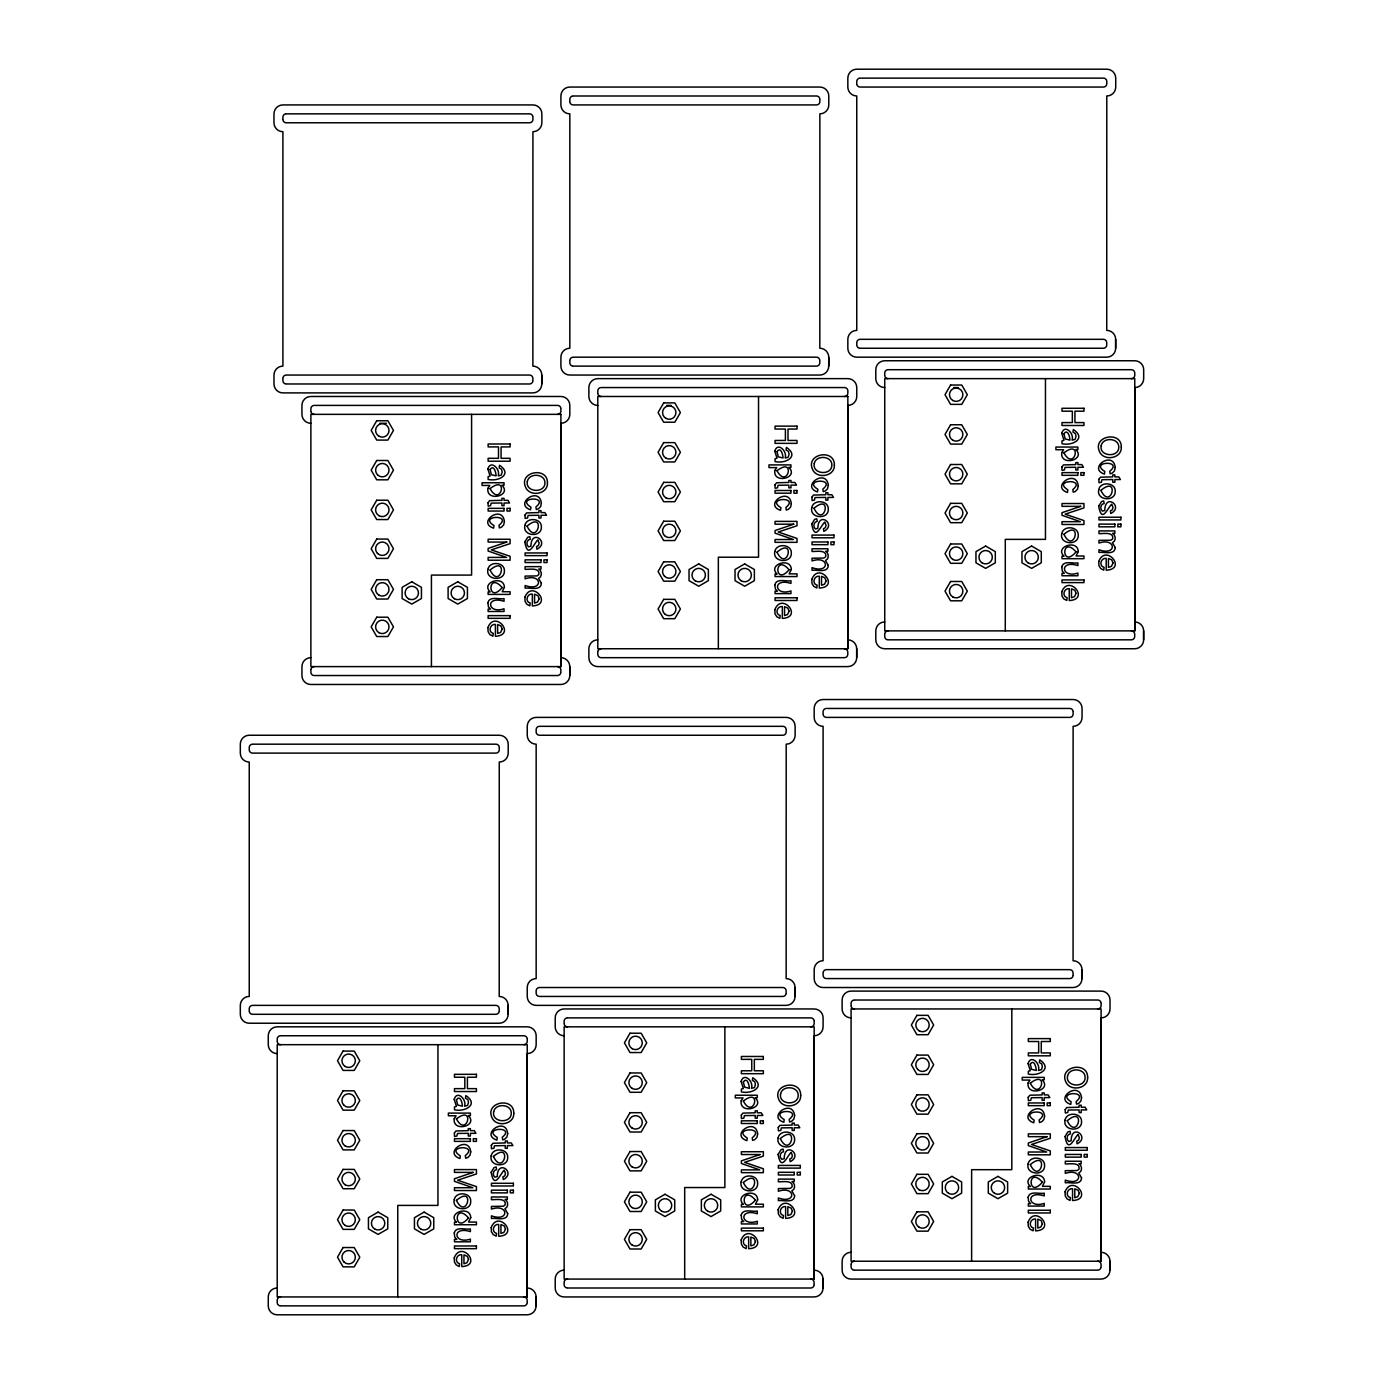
<?xml version="1.0" encoding="UTF-8"?>
<svg xmlns="http://www.w3.org/2000/svg" width="1384" height="1384" viewBox="0 0 1384 1384"><rect width="100%" height="100%" fill="white"/><g stroke="black" fill="none" stroke-linecap="round" stroke-linejoin="round"><path stroke-width="1.5" d="M508.136 1014.299L508.136 1005.372A8.927 8.927 0 0 0 499.209 996.445L499.261 762.048A8.927 8.927 0 0 0 508.205 753.104L508.205 744.177A8.927 8.927 0 0 0 499.261 735.25L249.241 735.25A8.927 8.927 0 0 0 240.314 744.177L240.314 753.104A8.927 8.927 0 0 0 249.241 762.048L249.241 996.445A8.927 8.927 0 0 0 240.314 1005.372L240.314 1014.299A8.927 8.927 0 0 0 249.241 1023.226L499.209 1023.243A8.927 8.927 0 0 0 508.136 1014.299L508.136 1005.372M527.235 1296.946L527.235 1044.678L277.215 1044.678L277.215 1296.946L527.235 1296.946L527.235 1053.605A8.927 8.927 0 0 0 536.162 1044.678L536.162 1035.751A8.927 8.927 0 0 0 527.235 1026.824L277.215 1026.824A8.927 8.927 0 0 0 268.271 1035.751L268.271 1044.678A8.927 8.927 0 0 0 277.215 1053.605M277.215 1288.002A8.927 8.927 0 0 0 268.271 1296.946L268.271 1305.873A8.927 8.927 0 0 0 277.215 1314.8L527.183 1314.8A8.927 8.927 0 0 0 536.11 1305.873L536.11 1296.946A8.927 8.927 0 0 0 527.183 1288.002M541.801 383.974L541.801 375.047A8.927 8.927 0 0 0 532.875 366.12L532.927 131.705A8.927 8.927 0 0 0 541.871 122.778L541.871 113.851A8.927 8.927 0 0 0 532.927 104.924L282.907 104.924A8.927 8.927 0 0 0 273.98 113.851L273.98 122.778A8.927 8.927 0 0 0 282.907 131.705L282.907 366.12A8.927 8.927 0 0 0 273.98 375.047L273.98 383.974A8.927 8.927 0 0 0 282.907 392.9L532.875 392.9A8.927 8.927 0 0 0 541.801 383.974L541.801 375.047M560.849 666.604L560.901 423.279A8.927 8.927 0 0 0 569.827 414.352L569.827 405.408A8.927 8.927 0 0 0 560.901 396.481L310.881 396.481A8.927 8.927 0 0 0 301.937 405.408L301.937 414.352A8.927 8.927 0 0 0 310.881 423.279M310.881 657.677A8.927 8.927 0 0 0 301.937 666.604L301.937 675.53A8.927 8.927 0 0 0 310.881 684.474L560.849 684.474A8.927 8.927 0 0 0 569.776 675.548L569.776 666.604A8.927 8.927 0 0 0 560.849 657.677M795.056 996.445L795.073 987.519A8.927 8.927 0 0 0 786.147 978.592L786.198 744.177A8.927 8.927 0 0 0 795.125 735.25L795.125 726.323A8.927 8.927 0 0 0 786.198 717.396L536.162 717.396A8.927 8.927 0 0 0 527.235 726.323L527.235 735.25A8.927 8.927 0 0 0 536.162 744.177L536.162 978.592A8.927 8.927 0 0 0 527.235 987.519L527.235 996.445A8.927 8.927 0 0 0 536.162 1005.372L786.147 1005.372A8.927 8.927 0 0 0 795.073 996.445L795.073 987.519M814.173 1279.075L814.173 1026.824L564.136 1026.824L564.136 1279.075L814.173 1279.075L814.173 1035.751A8.927 8.927 0 0 0 823.099 1026.824L823.099 1017.88A8.927 8.927 0 0 0 814.173 1008.953L564.136 1008.953A8.927 8.927 0 0 0 555.209 1017.88L555.209 1026.824A8.927 8.927 0 0 0 564.136 1035.751M564.136 1270.149A8.927 8.927 0 0 0 555.209 1279.075L555.209 1288.002A8.927 8.927 0 0 0 564.136 1296.946L814.103 1296.946A8.927 8.927 0 0 0 823.048 1288.002L823.03 1279.075A8.927 8.927 0 0 0 814.103 1270.149M828.722 366.12L828.739 357.176A8.927 8.927 0 0 0 819.812 348.249L819.864 113.851A8.927 8.927 0 0 0 828.791 104.924L828.791 95.998A8.927 8.927 0 0 0 819.864 87.054L569.827 87.054A8.927 8.927 0 0 0 560.901 95.998L560.901 104.924A8.927 8.927 0 0 0 569.827 113.851L569.827 348.249A8.927 8.927 0 0 0 560.901 357.176L560.901 366.12A8.927 8.927 0 0 0 569.827 375.047L819.812 375.047A8.927 8.927 0 0 0 828.739 366.12L828.739 357.176M847.769 648.75L847.838 405.408A8.927 8.927 0 0 0 856.765 396.481L856.765 387.555A8.927 8.927 0 0 0 847.838 378.628L597.802 378.628A8.927 8.927 0 0 0 588.875 387.555L588.875 396.481A8.927 8.927 0 0 0 597.802 405.408M597.802 639.823A8.927 8.927 0 0 0 588.875 648.75L588.875 657.677A8.927 8.927 0 0 0 597.802 666.604L847.769 666.604A8.927 8.927 0 0 0 856.696 657.677L856.696 648.75A8.927 8.927 0 0 0 847.769 639.823M1081.994 978.592L1081.994 969.648A8.927 8.927 0 0 0 1073.067 960.721L1073.119 726.323A8.927 8.927 0 0 0 1082.063 717.396L1082.063 708.452A8.927 8.927 0 0 0 1073.119 699.526L823.099 699.526A8.927 8.927 0 0 0 814.173 708.452L814.173 717.396A8.927 8.927 0 0 0 823.099 726.323L823.099 960.721A8.927 8.927 0 0 0 814.173 969.648L814.173 978.574A8.927 8.927 0 0 0 823.099 987.519L1073.067 987.519A8.927 8.927 0 0 0 1081.994 978.592L1081.994 969.648M1101.093 1261.222L1101.093 1008.953L851.073 1008.953L851.073 1261.222L1101.093 1261.222L1101.093 1017.88A8.927 8.927 0 0 0 1110.02 1008.953L1110.02 1000.026A8.927 8.927 0 0 0 1101.093 991.1L851.073 991.1A8.927 8.927 0 0 0 842.129 1000.026L842.129 1008.953A8.927 8.927 0 0 0 851.073 1017.88M851.073 1252.295A8.927 8.927 0 0 0 842.129 1261.222L842.129 1270.149A8.927 8.927 0 0 0 851.073 1279.075L1101.041 1279.075A8.927 8.927 0 0 0 1109.968 1270.149L1109.968 1261.222A8.927 8.927 0 0 0 1101.041 1252.295M1115.66 348.249L1115.66 339.322A8.927 8.927 0 0 0 1106.733 330.395L1106.785 95.98A8.927 8.927 0 0 0 1115.729 87.054L1115.729 78.127A8.927 8.927 0 0 0 1106.785 69.2L856.765 69.2A8.927 8.927 0 0 0 847.838 78.127L847.838 87.054A8.927 8.927 0 0 0 856.765 95.98L856.765 330.395A8.927 8.927 0 0 0 847.838 339.322L847.838 348.249A8.927 8.927 0 0 0 856.765 357.176L1106.733 357.176A8.927 8.927 0 0 0 1115.66 348.249L1115.66 339.322M1134.759 630.879L1134.759 378.628L884.739 378.628L884.739 630.879L1134.759 630.879L1134.759 387.555A8.927 8.927 0 0 0 1143.686 378.628L1143.686 369.701A8.927 8.927 0 0 0 1134.759 360.757L884.739 360.757A8.927 8.927 0 0 0 875.795 369.701L875.795 378.628A8.927 8.927 0 0 0 884.739 387.555M884.739 621.952A8.927 8.927 0 0 0 875.795 630.879L875.795 639.823A8.927 8.927 0 0 0 884.739 648.75L1134.707 648.75A8.927 8.927 0 0 0 1143.634 639.823L1143.634 630.896A8.927 8.927 0 0 0 1134.707 621.952M860.104 78.127L1103.446 78.127A3.356 3.356 0 0 1 1106.716 80.739M573.184 95.998L816.508 95.998A3.356 3.356 0 0 1 819.778 98.593M286.246 113.851L529.588 113.851A3.356 3.356 0 0 1 532.857 116.446M860.104 348.249L1103.377 348.249A3.356 3.356 0 0 0 1106.646 345.654M573.184 366.12L816.456 366.12A3.356 3.356 0 0 0 819.726 363.508M888.078 369.701L1131.42 369.701A3.356 3.356 0 0 1 1134.672 372.296M286.246 383.974L529.518 383.974A3.356 3.356 0 0 0 532.788 381.361M601.158 387.555L844.482 387.555A3.356 3.356 0 0 1 847.752 390.167M953.663 387.555L958.161 387.555M314.22 405.408L557.562 405.408A3.356 3.356 0 0 1 560.814 408.02M666.742 405.408L671.223 405.408M379.804 423.279L386.447 423.279M888.078 639.823L1131.351 639.823A3.356 3.356 0 0 0 1134.62 637.211M601.158 657.677L844.43 657.677A3.356 3.356 0 0 0 847.683 655.082M314.22 675.53L557.492 675.53A3.356 3.356 0 0 0 560.762 672.935M826.438 708.452L1069.78 708.452A3.356 3.356 0 0 1 1073.05 711.065M539.518 726.323L782.842 726.323A3.356 3.356 0 0 1 786.112 728.918M252.58 744.177L495.922 744.177A3.356 3.356 0 0 1 499.192 746.789M826.438 978.574L1069.728 978.574A3.356 3.356 0 0 0 1072.981 975.979M539.518 996.445L782.79 996.445A3.356 3.356 0 0 0 786.06 993.833M854.412 1000.026L1097.754 1000.026A3.356 3.356 0 0 1 1101.007 1002.621M252.58 1014.299L495.87 1014.299A3.356 3.356 0 0 0 499.122 1011.704M567.492 1017.88L810.816 1017.88A3.356 3.356 0 0 1 814.086 1020.492M280.554 1035.751L523.896 1035.751A3.356 3.356 0 0 1 527.148 1038.346M854.412 1270.149L1097.685 1270.149A3.356 3.356 0 0 0 1100.955 1267.536M567.492 1288.002L810.764 1288.002A3.356 3.356 0 0 0 814.017 1285.407M280.554 1305.873L523.827 1305.873A3.356 3.356 0 0 0 527.096 1303.261M1143.634 630.896L1143.634 639.823M1134.759 373.04L1134.759 375.272A3.356 3.356 0 0 1 1131.42 378.628M1134.707 636.467L1134.707 634.235A3.356 3.356 0 0 0 1131.351 630.879M1109.968 1261.222L1109.968 1270.149M1106.785 81.483L1106.785 83.715A3.356 3.356 0 0 1 1103.446 87.054L860.104 87.054A3.356 3.356 0 0 1 856.852 84.459M1106.733 344.91L1106.733 342.678A3.356 3.356 0 0 0 1103.377 339.322L860.104 339.322A3.356 3.356 0 0 0 856.852 341.917M1101.093 1003.383L1101.093 1005.614A3.356 3.356 0 0 1 1097.754 1008.953M1101.041 1266.793L1101.041 1264.561A3.356 3.356 0 0 0 1097.685 1261.222M1073.119 711.808L1073.119 714.04A3.356 3.356 0 0 1 1069.78 717.396L826.438 717.396A3.356 3.356 0 0 1 823.186 714.784M1073.067 975.236L1073.067 973.004A3.356 3.356 0 0 0 1069.728 969.648L826.438 969.648A3.356 3.356 0 0 0 823.186 972.26M1045.456 378.628L1045.456 539.362L1005.286 539.362L1005.286 630.879M1011.808 1008.953L1011.808 1169.688L971.62 1169.688L971.62 1261.222M884.739 375.272L884.739 373.04A3.356 3.356 0 0 1 887.334 369.788M884.739 634.235L884.739 636.467A3.356 3.356 0 0 0 887.334 639.737M856.765 83.715L856.765 81.483A3.356 3.356 0 0 1 859.36 78.213M856.765 342.678L856.765 344.91A3.356 3.356 0 0 0 859.36 348.163M856.696 648.75L856.696 657.677M851.073 1005.614L851.073 1003.383A3.356 3.356 0 0 1 853.668 1000.113M851.073 1264.561L851.073 1266.793A3.356 3.356 0 0 0 853.668 1270.062M847.838 390.911L847.838 393.142A3.356 3.356 0 0 1 844.482 396.481M847.769 654.321L847.769 652.089A3.356 3.356 0 0 0 844.43 648.75M823.099 714.04L823.099 711.808A3.356 3.356 0 0 1 825.694 708.539M823.099 973.004L823.099 975.236A3.356 3.356 0 0 0 825.694 978.505M823.03 1279.075L823.048 1288.002M819.864 99.337L819.864 101.568A3.356 3.356 0 0 1 816.508 104.924L573.184 104.924A3.356 3.356 0 0 1 569.914 102.312M819.812 362.764L819.812 360.532A3.356 3.356 0 0 0 816.456 357.176L573.184 357.176A3.356 3.356 0 0 0 569.914 359.788M814.173 1021.236L814.173 1023.468A3.356 3.356 0 0 1 810.816 1026.824M814.103 1284.663L814.103 1282.432A3.356 3.356 0 0 0 810.764 1279.075M786.198 729.662L786.198 731.894A3.356 3.356 0 0 1 782.842 735.25L539.518 735.25A3.356 3.356 0 0 1 536.248 732.655M786.147 993.089L786.147 990.857A3.356 3.356 0 0 0 782.79 987.519L539.518 987.519A3.356 3.356 0 0 0 536.248 990.114M758.536 396.481L758.536 557.216L718.348 557.216L718.348 648.75M724.87 1026.824L724.87 1187.541L684.682 1187.541L684.682 1279.075M597.802 393.142L597.802 390.911A3.356 3.356 0 0 1 600.414 387.641M597.802 652.089L597.802 654.321A3.356 3.356 0 0 0 600.414 657.59M569.827 101.568L569.827 99.337A3.356 3.356 0 0 1 572.44 96.067M569.827 360.532L569.827 362.764A3.356 3.356 0 0 0 572.44 366.033M569.776 666.604L569.776 675.548M564.136 1023.468L564.136 1021.236A3.356 3.356 0 0 1 566.748 1017.967M564.136 1282.432L564.136 1284.663A3.356 3.356 0 0 0 566.748 1287.916M560.901 408.764L560.901 410.996A3.356 3.356 0 0 1 557.562 414.352M560.849 672.192L560.849 669.96A3.356 3.356 0 0 0 557.492 666.604M536.162 731.894L536.162 729.662A3.356 3.356 0 0 1 538.774 726.41M536.162 990.857L536.162 993.089A3.356 3.356 0 0 0 538.774 996.359M536.11 1296.946L536.11 1305.873M532.927 117.207L532.927 119.439A3.356 3.356 0 0 1 529.588 122.778L286.246 122.778A3.356 3.356 0 0 1 282.993 120.183M532.875 380.617L532.875 378.386A3.356 3.356 0 0 0 529.518 375.047L286.246 375.047A3.356 3.356 0 0 0 282.993 377.642M527.235 1039.09L527.235 1041.322A3.356 3.356 0 0 1 523.896 1044.678M527.183 1302.517L527.183 1300.285A3.356 3.356 0 0 0 523.827 1296.946M499.261 747.533L499.261 749.765A3.356 3.356 0 0 1 495.922 753.104L252.58 753.104A3.356 3.356 0 0 1 249.328 750.509M499.209 1010.96L499.209 1008.728A3.356 3.356 0 0 0 495.87 1005.372L252.58 1005.372A3.356 3.356 0 0 0 249.328 1007.984M471.598 414.352L471.598 575.087L431.427 575.087L431.427 666.604M437.95 1044.678L437.95 1205.412L397.762 1205.412L397.762 1296.946M310.881 410.996L310.881 408.764A3.356 3.356 0 0 1 313.476 405.495M310.881 669.96L310.881 672.192A3.356 3.356 0 0 0 313.476 675.461M282.907 119.439L282.907 117.207A3.356 3.356 0 0 1 285.502 113.938M282.907 378.386L282.907 380.617A3.356 3.356 0 0 0 285.502 383.887M277.215 1041.322L277.215 1039.09A3.356 3.356 0 0 1 279.81 1035.838M277.215 1300.285L277.215 1302.517A3.356 3.356 0 0 0 279.81 1305.787M249.241 749.765L249.241 747.533A3.356 3.356 0 0 1 251.836 744.263M249.241 1008.728L249.241 1010.96A3.356 3.356 0 0 0 251.836 1014.212M888.078 378.628A3.356 3.356 0 0 1 884.808 376.015M884.808 633.491A3.356 3.356 0 0 1 888.078 630.879M314.22 414.352A3.356 3.356 0 0 1 310.95 411.74M310.95 669.216A3.356 3.356 0 0 1 314.22 666.604M567.492 1026.824A3.356 3.356 0 0 1 564.222 1024.212M564.222 1281.688A3.356 3.356 0 0 1 567.492 1279.075M854.412 1008.953A3.356 3.356 0 0 1 851.143 1006.358M851.143 1263.817A3.356 3.356 0 0 1 854.412 1261.222M280.554 1044.678A3.356 3.356 0 0 1 277.284 1042.065M277.284 1299.541A3.356 3.356 0 0 1 280.554 1296.946M601.158 396.481A3.356 3.356 0 0 1 597.888 393.886M597.888 651.345A3.356 3.356 0 0 1 601.158 648.75M524.83 541.94C527.944 559.638 533.601 544.033 537.857 539.864L539.137 543.099L538.462 545.538L536.542 546.576L536.906 549.206C550.313 542.649 531.179 527.961 530.92 546.247L528.532 546.818C525.799 544.967 526.681 539.535 530.262 539.276L529.847 536.611L527.633 537.355L524.83 541.94M491.164 1172.283C494.278 1189.963 499.935 1174.359 504.208 1170.189L505.489 1173.442L504.797 1175.864L502.876 1176.902L503.24 1179.549C516.647 1172.992 497.513 1158.287 497.254 1176.573L494.867 1177.144C492.133 1175.293 493.015 1169.861 496.596 1169.601L496.181 1166.937L493.967 1167.681L491.164 1172.283M811.751 524.086C814.882 541.767 820.539 526.162 824.795 521.993L826.075 525.245L825.383 527.667L823.463 528.723L823.826 531.352C837.233 524.796 818.1 510.108 817.857 528.394L815.47 528.947C812.737 527.096 813.619 521.664 817.2 521.405L816.785 518.74L814.553 519.484L811.751 524.086M778.085 1154.412C781.216 1172.11 786.873 1156.505 791.129 1152.336L792.409 1155.571L791.717 1158.01L789.797 1159.048L790.16 1161.678C803.568 1155.121 784.434 1140.433 784.192 1158.719L781.804 1159.29C779.071 1157.439 779.953 1152.007 783.534 1151.747L783.119 1149.066L780.887 1149.81L778.085 1154.412M1098.688 506.215C1101.802 523.913 1107.459 508.309 1111.715 504.139L1112.995 507.374L1112.321 509.814L1110.4 510.852L1110.764 513.499C1124.171 506.942 1105.037 492.237 1104.778 510.523L1102.391 511.094C1099.657 509.243 1100.539 503.811 1104.121 503.551L1103.705 500.887L1101.491 501.631L1098.688 506.215M1065.023 1136.558C1068.154 1154.239 1073.794 1138.634 1078.067 1134.465L1079.347 1137.717L1078.655 1140.139L1076.735 1141.177L1077.098 1143.824C1090.505 1137.267 1071.372 1122.562 1071.112 1140.849L1068.725 1141.419C1065.991 1139.568 1066.874 1134.136 1070.455 1133.877L1070.04 1131.212L1067.825 1131.956L1065.023 1136.558M547.441 482.895C548.064 494.555 529.38 497.306 525.487 486.96C518.792 471.477 547.804 466.322 547.441 482.895M513.775 1113.22C514.398 1124.881 495.714 1127.631 491.822 1117.286C485.127 1101.802 514.139 1096.647 513.775 1113.22M834.362 465.041C835.002 476.702 816.301 479.435 812.425 469.089C805.713 453.623 834.742 448.451 834.362 465.041M800.696 1095.367C801.336 1107.027 782.635 1109.778 778.76 1099.415C772.047 1083.949 801.077 1078.793 800.696 1095.367M1121.299 447.17C1121.922 458.831 1103.238 461.581 1099.346 451.236C1092.651 435.752 1121.663 430.597 1121.299 447.17M1087.634 1077.513C1088.256 1089.156 1069.572 1091.907 1065.68 1081.561C1058.985 1066.095 1087.997 1060.922 1087.634 1077.513M487.86 469.003L490.092 476.079L488.137 476.632L488.137 479.435C498.863 481.892 512.807 474.037 499.503 465.266L499.14 467.896L501.492 469.228L502.167 472.048L501.25 475.11L498.223 475.854C500.576 469.055 490.68 459.401 487.86 469.003M454.194 1099.329L456.426 1106.421L454.471 1106.958L454.471 1109.778C465.214 1112.217 479.141 1104.363 465.837 1095.592L465.474 1098.221L467.827 1099.571L468.501 1102.373L467.584 1105.435L464.557 1106.197C466.91 1099.38 457.014 1089.727 454.194 1099.329M774.781 451.132L777.029 458.225L775.057 458.761L775.057 461.581C785.801 464.021 799.744 456.184 786.423 447.395L786.06 450.042L788.43 451.374L789.088 454.177L788.171 457.256L785.161 458C787.496 451.184 777.6 441.548 774.781 451.132M741.115 1081.475L743.364 1088.551L741.392 1089.087L741.392 1091.907C752.135 1094.346 766.079 1086.509 752.758 1077.738L752.394 1080.368L754.764 1081.7L755.422 1084.52L754.522 1087.582L751.495 1088.326C753.83 1081.509 743.935 1071.873 741.115 1081.475M1061.718 433.278L1063.95 440.372L1061.995 440.908L1061.995 443.71C1072.721 446.167 1086.665 438.313 1073.361 429.542L1072.998 432.171L1075.351 433.521L1076.025 436.323L1075.109 439.385L1072.081 440.147C1074.434 433.33 1064.538 423.677 1061.718 433.278M1028.053 1063.604L1030.284 1070.697L1028.329 1071.233L1028.329 1074.053C1039.073 1076.493 1052.999 1068.656 1039.695 1059.867L1039.332 1062.497L1041.685 1063.846L1042.36 1066.649L1041.443 1069.728L1038.415 1070.472C1040.768 1063.656 1030.872 1054.02 1028.053 1063.604M504.399 521.578L503.655 524.934L501.492 527.166L499.364 527.927L498.967 525.297C512.997 513.966 477.895 515.557 493.95 525.522L493.621 528.169C476.39 522.477 502.375 503.932 504.399 521.578M470.733 1151.903L469.989 1155.259L467.827 1157.491L465.699 1158.252L465.301 1155.623C479.331 1144.291 444.229 1145.9 460.301 1155.848L459.955 1158.512C442.724 1152.803 468.709 1134.257 470.733 1151.903M541.369 503.205L540.625 506.561L538.462 508.793L536.335 509.554L535.919 506.925C549.967 495.593 514.865 497.202 530.92 507.149L530.574 509.796C513.36 504.105 539.345 485.559 541.369 503.205M507.703 1133.531L506.959 1136.887L504.797 1139.119L502.669 1139.88L502.254 1137.267C516.301 1125.919 481.199 1127.527 497.254 1137.492L496.908 1140.139C479.694 1134.43 505.679 1115.885 507.703 1133.531M791.319 503.707L790.593 507.063L788.43 509.295L786.285 510.056L785.887 507.444C799.917 496.095 764.816 497.704 780.887 507.668L780.541 510.315C763.311 504.606 789.312 486.061 791.319 503.707M757.654 1134.05L756.927 1137.389L754.764 1139.638L752.619 1140.399L752.221 1137.769C766.252 1126.438 731.15 1128.029 747.222 1137.994L746.876 1140.641C729.662 1134.932 755.647 1116.404 757.654 1134.05M828.289 485.334L827.546 488.69L825.4 490.922L823.255 491.683L822.857 489.071C836.888 477.739 801.786 479.331 817.857 489.296L817.511 491.943C800.281 486.234 826.283 467.688 828.289 485.334M794.624 1115.677L793.897 1119.033L791.734 1121.265L789.589 1122.026L789.191 1119.396C803.222 1108.065 768.12 1109.657 784.192 1119.621L783.846 1122.268C766.615 1116.577 792.617 1098.031 794.624 1115.677M1078.257 485.853L1077.513 489.209L1075.351 491.441L1073.223 492.202L1072.825 489.573C1086.855 478.241 1051.754 479.85 1067.808 489.798L1067.479 492.462C1050.248 486.753 1076.233 468.207 1078.257 485.853M1044.591 1116.179L1043.847 1119.535L1041.685 1121.767L1039.557 1122.528L1039.159 1119.916C1053.189 1108.567 1018.088 1110.176 1034.159 1120.14L1033.813 1122.787C1016.583 1117.078 1042.567 1098.533 1044.591 1116.179M1115.227 467.481L1114.483 470.837L1112.321 473.068L1110.193 473.83L1109.778 471.2C1123.825 459.869 1088.724 461.478 1104.778 471.425L1104.432 474.089C1087.219 468.38 1113.203 449.835 1115.227 467.481M1081.561 1097.806L1080.817 1101.162L1078.655 1103.394L1076.527 1104.155L1076.112 1101.543C1090.159 1090.194 1055.058 1091.803 1071.112 1101.768L1070.766 1104.415C1053.553 1098.706 1079.537 1080.16 1081.561 1097.806M541.369 583.269C541.127 591.279 529.57 587.335 525.107 588.183L525.107 585.501C543.358 592.127 542.442 572.872 525.107 578.789L525.107 576.09L537.009 575.917L538.808 574.568C540.244 567.111 528.965 569.602 525.107 569.343L525.107 566.644L541.006 566.644L541.006 569.049L538.774 569.049C542.044 570.969 542.424 576.903 538.584 578.356L541.369 583.269M507.703 1213.612C507.461 1221.605 495.904 1217.66 491.441 1218.508L491.441 1215.844C509.693 1222.453 508.776 1203.215 491.441 1209.114L491.441 1206.416L503.343 1206.26L505.143 1204.893C506.579 1197.437 495.299 1199.945 491.441 1199.668L491.441 1196.97L507.34 1196.97L507.34 1199.374L505.108 1199.374C508.378 1201.312 508.758 1207.229 504.918 1208.699L507.703 1213.612M828.289 565.416C828.064 573.409 816.491 569.464 812.027 570.329L812.027 567.648C830.296 574.256 829.379 555.019 812.027 560.918L812.027 558.219L823.93 558.063L825.729 556.697C827.165 549.24 815.885 551.749 812.027 551.472L812.027 548.773L827.926 548.773L827.926 551.195L825.694 551.195C828.981 553.116 829.362 559.032 825.504 560.503L828.289 565.416M794.624 1195.741C794.399 1203.734 782.825 1199.807 778.362 1200.655L778.362 1197.973C796.63 1204.582 795.713 1185.344 778.362 1191.261L778.362 1188.562L790.264 1188.389L792.063 1187.022C793.499 1179.566 782.219 1182.074 778.362 1181.798L778.362 1179.116L794.26 1179.116L794.26 1181.521L792.029 1181.521C795.316 1183.441 795.696 1189.358 791.838 1190.828L794.624 1195.741M1115.227 547.545C1114.985 555.555 1103.429 551.611 1098.965 552.458L1098.965 549.777C1117.217 556.403 1116.3 537.165 1098.965 543.064L1098.965 540.365L1110.868 540.21L1112.667 538.843C1114.103 531.387 1102.823 533.895 1098.965 533.618L1098.965 530.92L1114.864 530.92L1114.864 533.324L1112.632 533.324C1115.902 535.245 1116.283 541.179 1112.442 542.649L1115.227 547.545M1081.561 1177.888C1081.319 1185.88 1069.763 1181.936 1065.299 1182.801L1065.299 1180.12C1083.551 1186.728 1082.634 1167.491 1065.299 1173.39L1065.299 1170.691L1077.202 1170.535L1079.001 1169.169C1080.437 1161.712 1069.157 1164.221 1065.299 1163.944L1065.299 1161.245L1081.198 1161.245L1081.198 1163.667L1078.966 1163.667C1082.236 1165.588 1082.617 1171.504 1078.776 1172.975L1081.561 1177.888M487.912 627.54L488.119 631.709L489.867 634.564L492.912 636.19L493.258 633.405C487.687 631.969 490.092 623.7 495.403 624.409L495.403 636.259C516.595 635.291 494.884 609.479 487.912 627.54M454.246 1257.866L454.454 1262.052L456.201 1264.889L459.246 1266.516L459.592 1263.73C454.021 1262.294 456.426 1254.025 461.737 1254.734L461.737 1266.585C482.947 1265.616 461.218 1239.804 454.246 1257.866M524.882 597.213L525.072 601.383L526.837 604.237L529.882 605.846L530.228 603.061C524.657 601.625 527.062 593.373 532.356 594.065L532.356 605.933C553.565 604.946 531.837 579.135 524.882 597.213M491.216 1227.539L491.406 1231.708L493.171 1234.563L496.216 1236.189L496.562 1233.404C490.991 1231.968 493.396 1223.698 498.69 1224.408L498.69 1236.258C519.9 1235.272 498.171 1209.46 491.216 1227.539M774.832 609.687L775.04 613.856L776.787 616.71L779.832 618.319L780.178 615.534C774.607 614.098 777.029 605.846 782.323 606.538L782.323 618.406C803.533 617.42 781.804 591.608 774.832 609.687M741.167 1240.012L741.374 1244.181L743.121 1247.036L746.166 1248.662L746.512 1245.877C740.942 1244.441 743.364 1236.171 748.658 1236.881L748.658 1248.731C769.867 1247.745 748.139 1221.934 741.167 1240.012M811.803 579.342L812.01 583.529L813.757 586.366L816.802 587.992L817.148 585.207C811.578 583.771 813.982 575.502 819.293 576.211L819.293 588.062C840.503 587.093 818.774 561.281 811.803 579.342M778.137 1209.668L778.344 1213.854L780.092 1216.709L783.136 1218.318L783.482 1215.533C777.912 1214.097 780.317 1205.827 785.628 1206.537L785.628 1218.404C806.837 1217.418 785.109 1191.607 778.137 1209.668M1061.77 591.816L1061.978 596.002L1063.725 598.839L1066.77 600.466L1067.116 597.68C1061.545 596.244 1063.95 587.975 1069.261 588.684L1069.261 600.535C1090.454 599.566 1068.742 573.755 1061.77 591.816M1028.104 1222.159L1028.312 1226.328L1030.059 1229.182L1033.104 1230.791L1033.45 1228.006C1027.88 1226.57 1030.284 1218.318 1035.595 1219.01L1035.595 1230.878C1056.805 1229.892 1035.076 1204.08 1028.104 1222.159M1098.74 561.489L1098.931 565.658L1100.695 568.513L1103.74 570.139L1104.086 567.353C1098.515 565.918 1100.92 557.648 1106.214 558.34L1106.214 570.208C1127.424 569.222 1105.695 543.41 1098.74 561.489M1065.074 1191.814L1065.265 1196.001L1067.029 1198.838L1070.074 1200.464L1070.42 1197.679C1064.85 1196.243 1067.254 1187.974 1072.548 1188.683L1072.548 1200.534C1093.758 1199.565 1072.029 1173.753 1065.074 1191.814M487.912 569.412C485.265 580.294 504.797 581.799 504.399 571.004C504.918 561.904 489.331 560.762 487.912 569.412M454.246 1199.738C451.599 1210.637 471.131 1212.124 470.733 1201.329C471.252 1192.247 455.665 1191.088 454.246 1199.738M524.882 525.487C522.235 536.387 541.767 537.874 541.369 527.079C541.888 517.997 526.301 516.837 524.882 525.487M491.216 1155.83C488.569 1166.712 508.101 1168.2 507.703 1157.405C508.222 1148.322 492.635 1147.163 491.216 1155.83M774.832 551.541C772.186 562.44 791.717 563.928 791.319 553.133C791.856 544.05 776.268 542.891 774.832 551.541M741.167 1181.884C738.52 1192.766 758.051 1194.254 757.654 1183.458C758.19 1174.376 742.602 1173.217 741.167 1181.884M811.803 507.634C809.156 518.533 828.687 520.021 828.289 509.226C828.826 500.143 813.238 498.984 811.803 507.634M778.137 1137.959C775.49 1148.858 795.022 1150.346 794.624 1139.551C795.16 1130.469 779.573 1129.309 778.137 1137.959M1061.77 533.688C1059.123 544.587 1078.655 546.074 1078.257 535.279C1078.776 526.197 1063.189 525.038 1061.77 533.688M1028.104 1164.013C1025.457 1174.912 1044.989 1176.4 1044.591 1165.605C1045.11 1156.522 1029.523 1155.363 1028.104 1164.013M1098.74 489.763C1096.093 500.662 1115.625 502.15 1115.227 491.355C1115.746 482.272 1100.159 481.113 1098.74 489.763M1065.074 1120.106C1062.428 1130.987 1081.959 1132.493 1081.561 1121.697C1082.08 1112.615 1066.493 1111.456 1065.074 1120.106M488.033 502.755L488.171 506.094L490.542 505.696L491.164 503.136L501.942 502.998L501.942 505.696L504.036 505.696L504.036 502.998L509.589 502.998L507.98 500.316L504.036 500.316L504.036 498.327L501.942 498.327L501.942 500.316L489.607 500.645L488.033 502.755M454.367 1133.081L454.506 1136.42L456.876 1136.039L457.498 1133.461L468.276 1133.323L468.276 1136.039L470.37 1136.039L470.37 1133.323L475.923 1133.323L474.314 1130.641L470.37 1130.641L470.37 1128.669L468.276 1128.669L468.276 1130.641L455.942 1130.97L454.367 1133.081M525.003 515.038L525.124 518.377L527.512 517.997L528.117 515.419L538.912 515.281L538.912 517.997L541.006 517.997L541.006 515.281L546.559 515.281L544.933 512.599L541.006 512.599L541.006 510.627L538.912 510.627L538.912 512.599L526.577 512.928L525.003 515.038M491.337 1145.381L491.458 1148.72L493.846 1148.322L494.469 1145.762L505.247 1145.606L505.247 1148.322L507.34 1148.322L507.34 1145.606L512.893 1145.606L511.267 1142.942L507.34 1142.942L507.34 1140.952L505.247 1140.952L505.247 1142.942L492.912 1143.271L491.337 1145.381M774.971 484.884L775.092 488.223L777.479 487.843L778.085 485.265L788.863 485.127L788.863 487.843L790.956 487.843L790.956 485.127L796.527 485.127L794.9 482.445L790.956 482.445L790.956 480.473L788.863 480.473L788.863 482.445L776.545 482.774L774.971 484.884M741.305 1115.227L741.426 1118.566L743.813 1118.168L744.419 1115.608L755.197 1115.469L755.197 1118.168L757.29 1118.168L757.29 1115.469L762.861 1115.469L761.235 1112.788L757.29 1112.788L757.29 1110.798L755.197 1110.798L755.197 1112.788L742.879 1113.117L741.305 1115.227M811.941 497.185L812.062 500.524L814.432 500.126L815.055 497.565L825.833 497.427L825.833 500.126L827.926 500.126L827.926 497.427L833.479 497.427L831.87 494.745L827.926 494.745L827.926 492.773L825.833 492.773L825.833 494.745L813.498 495.074L811.941 497.185M778.275 1127.51L778.396 1130.849L780.784 1130.469L781.389 1127.891L792.167 1127.752L792.167 1130.469L794.26 1130.469L794.26 1127.752L799.814 1127.752L798.205 1125.071L794.26 1125.071L794.26 1123.099L792.167 1123.099L792.167 1125.071L779.832 1125.4L778.275 1127.51M1061.891 467.031L1062.03 470.37L1064.4 469.972L1065.023 467.411L1075.801 467.273L1075.801 469.972L1077.894 469.972L1077.894 467.273L1083.447 467.273L1081.838 464.591L1077.894 464.591L1077.894 462.619L1075.801 462.619L1075.801 464.591L1063.466 464.92L1061.891 467.031M1028.226 1097.356L1028.364 1100.695L1030.734 1100.315L1031.357 1097.737L1042.135 1097.599L1042.135 1100.315L1044.228 1100.315L1044.228 1097.599L1049.781 1097.599L1048.172 1094.917L1044.228 1094.917L1044.228 1092.945L1042.135 1092.945L1042.135 1094.917L1029.8 1095.246L1028.226 1097.356M1098.861 479.331L1098.983 482.67L1101.37 482.272L1101.975 479.712L1112.771 479.556L1112.771 482.272L1114.864 482.272L1114.864 479.556L1120.417 479.556L1118.791 476.874L1114.864 476.874L1114.864 474.902L1112.771 474.902L1112.771 476.874L1100.436 477.203L1098.861 479.331M1065.196 1109.657L1065.317 1112.995L1067.704 1112.598L1068.327 1110.037L1079.105 1109.899L1079.105 1112.598L1081.198 1112.598L1081.198 1109.899L1086.751 1109.899L1085.125 1107.217L1081.198 1107.217L1081.198 1105.228L1079.105 1105.228L1079.105 1107.217L1066.77 1107.546L1065.196 1109.657M527.356 481.321C524.934 492.341 544.967 493.777 544.933 482.912C545.192 473.57 529.138 472.584 527.356 481.321M493.69 1111.663C491.268 1122.666 511.302 1124.102 511.267 1113.238C511.526 1103.896 495.472 1102.927 493.69 1111.663M814.276 463.467C811.872 474.487 831.905 475.923 831.87 465.059C832.113 455.699 816.058 454.731 814.276 463.467M780.611 1093.793C778.206 1104.813 798.239 1106.249 798.205 1095.384C798.447 1086.025 782.393 1085.056 780.611 1093.793M1101.214 445.613C1098.792 456.616 1118.826 458.052 1118.791 447.188C1119.051 437.846 1102.996 436.86 1101.214 445.613M1067.548 1075.939C1065.126 1086.942 1085.16 1088.395 1085.125 1077.531C1085.385 1068.171 1069.33 1067.202 1067.548 1075.939M490.092 570.035C500.264 591.037 509.295 553.842 490.092 570.035M456.426 1200.361C466.598 1221.363 475.629 1184.185 456.426 1200.361M527.044 526.11C537.234 547.13 546.265 509.935 527.044 526.11M493.396 1156.453C503.568 1177.455 512.599 1140.26 493.396 1156.453M777.012 552.164C787.185 573.184 796.232 535.989 777.012 552.164M743.346 1182.507C753.519 1203.509 762.567 1166.314 743.346 1182.507M813.982 508.257C824.155 529.259 833.203 492.064 813.982 508.257M780.317 1138.582C790.489 1159.584 799.537 1122.407 780.317 1138.582M1063.95 534.311C1074.122 555.313 1083.153 518.118 1063.95 534.311M1030.284 1164.636C1040.457 1185.638 1049.487 1148.461 1030.284 1164.636M1100.903 490.386C1111.092 511.405 1120.123 474.21 1100.903 490.386M1067.254 1120.729C1077.427 1141.731 1086.457 1104.536 1067.254 1120.729M487.912 602.663L488.448 606.884L490.472 609.064L488.137 609.064L488.137 611.486L504.036 611.486L504.036 608.787C487.133 614.461 485.161 595.207 504.036 601.279L504.036 598.597C499.313 599.704 489.607 595.656 487.912 602.663M502.184 629.08L500.627 632.419L497.617 633.439L497.617 624.547L500.939 625.949L502.184 629.08M454.246 1232.988L454.782 1237.209L456.807 1239.407L454.471 1239.407L454.471 1241.811L470.37 1241.811L470.37 1239.112C453.468 1244.787 451.495 1225.549 470.37 1231.622L470.37 1228.923C465.647 1230.03 455.959 1225.982 454.246 1232.988M468.519 1259.405L466.962 1262.744L463.951 1263.765L463.951 1254.89L467.273 1256.291L468.519 1259.405M539.137 598.736L537.58 602.075L534.57 603.095L534.57 594.22L537.909 595.622L539.137 598.736M505.489 1229.079L503.932 1232.417L500.922 1233.421L500.922 1224.546L504.243 1225.947L505.489 1229.079M774.832 584.809L775.369 589.013L777.393 591.21L775.057 591.21L775.057 593.615L790.956 593.615L790.956 590.933C774.054 596.608 772.082 577.353 790.956 583.425L790.956 580.726C786.233 581.834 776.545 577.803 774.832 584.809M789.105 611.209L787.548 614.548L784.538 615.569L784.538 606.694L787.859 608.095L789.105 611.209M741.167 1215.135L741.72 1219.356L743.727 1221.536L741.392 1221.536L741.392 1223.958L757.29 1223.958L757.29 1221.259C740.388 1226.933 738.433 1207.678 757.29 1213.751L757.29 1211.069C752.567 1212.176 742.879 1208.128 741.167 1215.135M755.439 1241.552L753.882 1244.891L750.872 1245.894L750.872 1237.019L754.193 1238.42L755.439 1241.552M826.075 580.882L824.518 584.221L821.508 585.242L821.508 576.367L824.829 577.751L826.075 580.882M792.409 1211.208L790.852 1214.546L787.842 1215.567L787.842 1206.692L791.164 1208.094L792.409 1211.208M1061.77 566.938L1062.306 571.159L1064.331 573.357L1061.995 573.357L1061.995 575.761L1077.894 575.761L1077.894 573.062C1060.992 578.737 1059.019 559.499 1077.894 565.572L1077.894 562.873C1073.171 563.98 1063.466 559.932 1061.77 566.938M1076.043 593.355L1074.486 596.694L1071.476 597.715L1071.476 588.84L1074.797 590.224L1076.043 593.355M1028.104 1197.281L1028.641 1201.485L1030.665 1203.682L1028.329 1203.682L1028.329 1206.087L1044.228 1206.087L1044.228 1203.388C1027.326 1209.08 1025.354 1189.825 1044.228 1195.897L1044.228 1193.198C1039.505 1194.305 1029.817 1190.275 1028.104 1197.281M1042.377 1223.681L1040.82 1227.02L1037.81 1228.041L1037.81 1219.166L1041.131 1220.567L1042.377 1223.681M1112.995 563.011L1111.438 566.35L1108.428 567.371L1108.428 558.496L1111.767 559.897L1112.995 563.011M1079.347 1193.354L1077.79 1196.693L1074.78 1197.714L1074.78 1188.821L1078.101 1190.223L1079.347 1193.354M490.074 488.604C500.627 508.118 509.156 473.709 490.074 488.604M502.167 587.594C487.22 605.275 487.168 570.277 502.167 587.594M456.409 1118.929C466.962 1138.444 475.491 1104.051 456.409 1118.929M468.501 1217.937C453.554 1235.601 453.502 1200.603 468.501 1217.937M777.012 470.75C787.548 490.247 796.077 455.855 777.012 470.75M789.088 569.741C774.158 587.422 774.088 552.424 789.088 569.741M743.346 1101.076C753.882 1120.59 762.428 1086.18 743.346 1101.076M755.422 1200.066C740.492 1217.747 740.423 1182.749 755.422 1200.066M1063.933 452.879C1074.486 472.394 1083.015 438.001 1063.933 452.879M1076.025 551.887C1061.078 569.551 1061.026 534.553 1076.025 551.887M1030.267 1083.222C1040.82 1102.719 1049.349 1068.327 1030.267 1083.222M1042.36 1182.213C1027.412 1199.893 1027.361 1164.896 1042.36 1182.213M487.912 488.362C485.922 502.323 512.478 495.801 501.959 485.213L504.036 485.213L504.036 482.757L482.047 482.757L482.047 485.455L489.78 485.455L487.912 488.362M504.399 587.352L502.202 591.729L510.091 591.729L510.091 594.411L488.137 594.411L488.137 591.919L490.144 591.919C480.317 582.404 504.036 574.637 504.399 587.352M454.246 1118.687C452.257 1132.648 478.829 1126.126 468.311 1115.556L470.37 1115.556L470.37 1113.099L448.381 1113.099L448.381 1115.781L456.114 1115.781L454.246 1118.687M470.733 1217.678L468.536 1222.072L476.425 1222.072L476.425 1224.736L454.471 1224.736L454.471 1222.245L456.478 1222.245C446.651 1212.747 470.387 1204.962 470.733 1217.678M774.85 470.491C772.843 484.469 799.416 477.947 788.897 467.359L790.956 467.359L790.956 464.903L768.968 464.903L768.968 467.602L776.718 467.602L774.85 470.491M791.319 569.481L789.139 573.876L797.011 573.876L797.011 576.557L775.057 576.557L775.057 574.049L777.064 574.049C767.255 564.551 790.973 556.766 791.319 569.481M741.184 1100.834C739.177 1114.795 765.75 1108.273 755.231 1097.685L757.29 1097.685L757.29 1095.228L735.302 1095.228L735.302 1097.927L743.052 1097.927L741.184 1100.834M757.654 1199.824L755.474 1204.201L763.345 1204.201L763.345 1206.883L741.392 1206.883L741.392 1204.391L743.398 1204.391C733.589 1194.876 757.308 1187.109 757.654 1199.824M1061.77 452.637C1059.781 466.598 1086.336 460.076 1075.835 449.489L1077.894 449.489L1077.894 447.049L1055.906 447.049L1055.906 449.731L1063.639 449.731L1061.77 452.637M1078.257 551.628L1076.06 556.005L1083.949 556.005L1083.949 558.686L1061.995 558.686L1061.995 556.195L1064.002 556.195C1054.176 546.697 1077.894 538.912 1078.257 551.628M1028.104 1082.963C1026.115 1096.941 1052.688 1090.419 1042.169 1079.831L1044.228 1079.831L1044.228 1077.375L1022.24 1077.375L1022.24 1080.074L1029.973 1080.074L1028.104 1082.963M1044.591 1181.953L1042.394 1186.348L1050.283 1186.348L1050.283 1189.029L1028.329 1189.029L1028.329 1186.521L1030.336 1186.521C1020.51 1177.023 1044.245 1169.238 1044.591 1181.953M490.057 469.487L491.372 474.695L496.112 475.854C496.008 472.722 493.88 464.055 490.057 469.487M456.409 1099.83L457.706 1105.02L462.446 1106.197C462.342 1103.048 460.215 1094.381 456.409 1099.83M776.995 451.634L778.31 456.841L783.05 458C782.929 454.869 780.818 446.202 776.995 451.634M743.329 1081.959L744.644 1087.167L749.384 1088.326C749.263 1085.194 747.152 1076.527 743.329 1081.959M1063.915 433.763L1065.23 438.97L1069.97 440.147C1069.867 436.998 1067.739 428.331 1063.915 433.763M1030.267 1064.106L1031.564 1069.313L1036.305 1070.472C1036.201 1067.341 1034.073 1058.674 1030.267 1064.106M376.725 420.753L371.154 430.424L376.725 440.095L387.883 440.095L393.471 430.424L387.883 420.753L376.725 420.753M376.725 460.491L371.154 470.162L376.725 479.816L387.883 479.816L393.471 470.162L387.883 460.491L376.725 460.491M376.725 500.229L371.154 509.9L376.725 519.554L387.883 519.554L393.471 509.9L387.883 500.229L376.725 500.229M376.725 539.068L371.154 548.739L376.725 558.409L387.883 558.409L393.471 548.739L387.883 539.068L376.725 539.068M376.725 579.706L371.154 589.359L376.725 599.03L387.883 599.03L393.471 589.359L387.883 579.706L376.725 579.706M376.725 617.212L371.154 626.865L376.725 636.536L387.883 636.536L393.471 626.865L387.883 617.212L376.725 617.212M663.663 402.9L658.075 412.553L663.663 422.224L674.821 422.224L680.409 412.553L674.821 402.9L663.663 402.9M663.663 442.62L658.075 452.291L663.663 461.962L674.821 461.962L680.409 452.291L674.821 442.62L663.663 442.62M663.663 482.359L658.075 492.029L663.663 501.7L674.821 501.7L680.409 492.029L674.821 482.359L663.663 482.359M343.059 1051.079L337.488 1060.749L343.059 1070.42L354.217 1070.42L359.805 1060.749L354.217 1051.079L343.059 1051.079M663.663 521.214L658.075 530.885L663.663 540.538L674.821 540.538L680.409 530.885L674.821 521.214L663.663 521.214M343.059 1090.817L337.488 1100.488L343.059 1110.158L354.217 1110.158L359.805 1100.488L354.217 1090.817L343.059 1090.817M663.663 561.835L658.075 571.505L663.663 581.176L674.821 581.176L680.409 571.505L674.821 561.835L663.663 561.835M343.059 1130.555L337.488 1140.226L343.059 1149.896L354.217 1149.896L359.805 1140.226L354.217 1130.555L343.059 1130.555M663.663 599.341L658.075 609.012L663.663 618.683L674.821 618.683L680.409 609.012L674.821 599.341L663.663 599.341M343.059 1169.394L337.488 1179.064L343.059 1188.735L354.217 1188.735L359.805 1179.064L354.217 1169.394L343.059 1169.394M343.059 1210.031L337.488 1219.702L343.059 1229.373L354.217 1229.373L359.805 1219.702L354.217 1210.031L343.059 1210.031M343.059 1247.538L337.488 1257.208L343.059 1266.862L354.217 1266.862L359.805 1257.208L354.217 1247.538L343.059 1247.538M950.583 385.029L945.013 394.7L950.583 404.37L961.742 404.37L967.329 394.7L961.742 385.029L950.583 385.029M950.583 424.767L945.013 434.438L950.583 444.108L961.742 444.108L967.329 434.438L961.742 424.767L950.583 424.767M950.583 464.505L945.013 474.176L950.583 483.846L961.742 483.846L967.329 474.176L961.742 464.505L950.583 464.505M629.997 1033.225L624.409 1042.896L629.997 1052.549L641.155 1052.549L646.743 1042.896L641.155 1033.225L629.997 1033.225M950.583 503.343L945.013 513.014L950.583 522.685L961.742 522.685L967.329 513.014L961.742 503.343L950.583 503.343M629.997 1072.963L624.409 1082.634L629.997 1092.287L641.155 1092.287L646.743 1082.634L641.155 1072.963L629.997 1072.963M950.583 543.981L945.013 553.652L950.583 563.305L961.742 563.305L967.329 553.652L961.742 543.981L950.583 543.981M629.997 1112.701L624.409 1122.355L629.997 1132.025L641.155 1132.025L646.743 1122.355L641.155 1112.701L629.997 1112.701M950.583 581.488L945.013 591.158L950.583 600.812L961.742 600.812L967.329 591.158L961.742 581.488L950.583 581.488M629.997 1151.54L624.409 1161.211L629.997 1170.881L641.155 1170.881L646.743 1161.211L641.155 1151.54L629.997 1151.54M629.997 1192.178L624.409 1201.831L629.997 1211.502L641.155 1211.502L646.743 1201.831L641.155 1192.178L629.997 1192.178M629.997 1229.667L624.409 1239.337L629.997 1249.008L641.155 1249.008L646.743 1239.337L641.155 1229.667L629.997 1229.667M916.917 1015.354L911.347 1025.025L916.917 1034.696L928.093 1034.696L933.664 1025.025L928.093 1015.354L916.917 1015.354M916.917 1055.092L911.347 1064.763L916.917 1074.434L928.093 1074.434L933.664 1064.763L928.093 1055.092L916.917 1055.092M916.917 1094.831L911.347 1104.501L916.917 1114.172L928.093 1114.172L933.664 1104.501L928.093 1094.831L916.917 1094.831M916.917 1133.686L911.347 1143.34L916.917 1153.01L928.093 1153.01L933.664 1143.34L928.093 1133.686L916.917 1133.686M916.917 1174.307L911.347 1183.977L916.917 1193.648L928.093 1193.648L933.664 1183.977L928.093 1174.307L916.917 1174.307M916.917 1211.813L911.347 1221.484L916.917 1231.154L928.093 1231.154L933.664 1221.484L928.093 1211.813L916.917 1211.813M411.775 581.782L402.104 587.352L402.104 598.528L411.775 604.099L421.445 598.528L421.445 587.352L411.775 581.782M457.758 581.782L448.105 587.352L448.105 598.528L457.758 604.099L467.429 598.528L467.429 587.352L457.758 581.782M698.712 563.911L689.042 569.499L689.042 580.657L698.712 586.245L708.366 580.657L708.366 569.499L698.712 563.911M744.696 563.911L735.025 569.499L735.025 580.657L744.696 586.245L754.366 580.657L754.366 569.499L744.696 563.911M985.633 546.057L975.962 551.645L975.962 562.804L985.633 568.374L995.304 562.804L995.304 551.645L985.633 546.057M1031.616 546.057L1021.963 551.645L1021.963 562.804L1031.616 568.374L1041.287 562.804L1041.287 551.645L1031.616 546.057M378.109 1212.107L368.438 1217.695L368.438 1228.854L378.109 1234.424L387.779 1228.854L387.779 1217.695L378.109 1212.107M424.092 1212.107L414.439 1217.695L414.439 1228.854L424.092 1234.424L433.763 1228.854L433.763 1217.695L424.092 1212.107M665.047 1194.254L655.376 1199.824L655.376 1210.983L665.047 1216.571L674.717 1210.983L674.717 1199.824L665.047 1194.254M711.03 1194.254L701.359 1199.824L701.359 1210.983L711.03 1216.571L720.701 1210.983L720.701 1199.824L711.03 1194.254M951.967 1176.383L942.296 1181.971L942.296 1193.129L951.967 1198.717L961.638 1193.129L961.638 1181.971L951.967 1176.383M997.951 1176.383L988.297 1181.971L988.297 1193.129L997.951 1198.717L1007.621 1193.129L1007.621 1181.971L997.951 1176.383M506.821 542.061L488.137 548.41L488.137 551.022L506.509 557.406L488.137 557.406L488.137 560.209L510.091 560.209L510.091 556.299L491.285 549.863L510.091 543.635L510.091 539.258L488.137 539.258L488.137 542.061L506.821 542.061M793.741 524.19L775.057 530.539L775.057 533.169L793.43 539.535L775.057 539.535L775.057 542.338L797.011 542.338L797.011 538.428L778.223 532.01L797.011 525.764L797.011 521.387L775.057 521.387L775.057 524.19L793.741 524.19M1080.679 506.336L1061.995 512.686L1061.995 515.298L1080.368 521.682L1061.995 521.682L1061.995 524.484L1083.949 524.484L1083.949 520.574L1065.144 514.156L1083.949 507.911L1083.949 503.534L1061.995 503.534L1061.995 506.336L1080.679 506.336M473.155 1172.386L454.471 1178.736L454.471 1181.348L472.844 1187.731L454.471 1187.731L454.471 1190.534L476.425 1190.534L476.425 1186.624L457.62 1180.206L476.425 1173.961L476.425 1169.584L454.471 1169.584L454.471 1172.386L473.155 1172.386M760.076 1154.533L741.392 1160.865L741.392 1163.494L759.764 1169.878L741.392 1169.878L741.392 1172.663L763.345 1172.663L763.345 1168.771L744.557 1162.335L763.345 1156.09L763.345 1151.73L741.392 1151.73L741.392 1154.533L760.076 1154.533M1047.013 1136.662L1028.329 1143.011L1028.329 1145.641L1046.702 1152.007L1028.329 1152.007L1028.329 1154.81L1050.283 1154.81L1050.283 1150.9L1031.478 1144.481L1050.283 1138.236L1050.283 1133.859L1028.329 1133.859L1028.329 1136.662L1047.013 1136.662M847.838 396.481L597.802 396.481L597.802 648.75L847.838 648.75L847.838 396.481M1083.949 408.28L1061.995 408.28L1061.995 411.186L1072.341 411.186L1072.341 422.587L1061.995 422.587L1061.995 425.493L1083.949 425.493L1083.949 422.587L1074.936 422.587L1074.936 411.186L1083.949 411.186L1083.949 408.28M560.901 414.352L310.881 414.352L310.881 666.604L560.901 666.604L560.901 414.352M797.011 426.134L775.057 426.134L775.057 429.04L785.403 429.04L785.403 440.458L775.057 440.458L775.057 443.364L797.011 443.364L797.011 440.458L787.998 440.458L787.998 429.04L797.011 429.04L797.011 426.134M510.091 444.004L488.137 444.004L488.137 446.911L498.482 446.911L498.482 458.312L488.137 458.312L488.137 461.218L510.091 461.218L510.091 458.312L501.077 458.312L501.077 446.911L510.091 446.911L510.091 444.004M1077.894 472.636L1061.995 472.636L1061.995 475.317L1077.894 475.317L1077.894 472.636M1083.949 472.636L1080.835 472.636L1080.835 475.317L1083.949 475.317L1083.949 472.636M790.956 490.49L775.057 490.49L775.057 493.188L790.956 493.188L790.956 490.49M797.011 490.49L793.914 490.49L793.914 493.188L797.011 493.188L797.011 490.49M504.036 508.343L488.137 508.343L488.137 511.042L504.036 511.042L504.036 508.343M510.091 508.343L506.976 508.343L506.976 511.042L510.091 511.042L510.091 508.343M1120.902 517.235L1098.965 517.235L1098.965 519.934L1120.902 519.934L1120.902 517.235M1114.864 524.121L1098.965 524.121L1098.965 526.82L1114.864 526.82L1114.864 524.121M1120.902 524.121L1117.805 524.121L1117.805 526.82L1120.902 526.82L1120.902 524.121M833.981 535.089L812.027 535.089L812.027 537.788L833.981 537.788L833.981 535.089M827.926 541.974L812.027 541.974L812.027 544.673L827.926 544.673L827.926 541.974M833.981 541.974L830.884 541.974L830.884 544.673L833.981 544.673L833.981 541.974M547.043 552.96L525.107 552.96L525.107 555.641L547.043 555.641L547.043 552.96M541.006 559.845L525.107 559.845L525.107 562.544L541.006 562.544L541.006 559.845M547.043 559.845L543.947 559.845L543.947 562.544L547.043 562.544L547.043 559.845M1083.949 579.931L1061.995 579.931L1061.995 582.612L1083.949 582.612L1083.949 579.931M797.011 597.784L775.057 597.784L775.057 600.483L797.011 600.483L797.011 597.784M510.091 615.638L488.137 615.638L488.137 618.337L510.091 618.337L510.091 615.638M1050.283 1038.606L1028.329 1038.606L1028.329 1041.512L1038.675 1041.512L1038.675 1052.93L1028.329 1052.93L1028.329 1055.819L1050.283 1055.819L1050.283 1052.93L1041.27 1052.93L1041.27 1041.512L1050.283 1041.512L1050.283 1038.606M763.345 1056.476L741.392 1056.476L741.392 1059.366L751.737 1059.366L751.737 1070.784L741.392 1070.784L741.392 1073.69L763.345 1073.69L763.345 1070.784L754.332 1070.784L754.332 1059.366L763.345 1059.366L763.345 1056.476M476.425 1074.33L454.471 1074.33L454.471 1077.236L464.816 1077.236L464.816 1088.637L454.471 1088.637L454.471 1091.543L476.425 1091.543L476.425 1088.637L467.411 1088.637L467.411 1077.236L476.425 1077.236L476.425 1074.33M1044.228 1102.961L1028.329 1102.961L1028.329 1105.66L1044.228 1105.66L1044.228 1102.961M1050.283 1102.961L1047.169 1102.961L1047.169 1105.66L1050.283 1105.66L1050.283 1102.961M757.29 1120.815L741.392 1120.815L741.392 1123.514L757.29 1123.514L757.29 1120.815M763.345 1120.815L760.248 1120.815L760.248 1123.514L763.345 1123.514L763.345 1120.815M470.37 1138.686L454.471 1138.686L454.471 1141.385L470.37 1141.385L470.37 1138.686M476.425 1138.686L473.311 1138.686L473.311 1141.385L476.425 1141.385L476.425 1138.686M1087.236 1147.561L1065.299 1147.561L1065.299 1150.26L1087.236 1150.26L1087.236 1147.561M1081.198 1154.446L1065.299 1154.446L1065.299 1157.145L1081.198 1157.145L1081.198 1154.446M1087.236 1154.446L1084.139 1154.446L1084.139 1157.145L1087.236 1157.145L1087.236 1154.446M800.315 1165.432L778.362 1165.432L778.362 1168.113L800.315 1168.113L800.315 1165.432M794.26 1172.317L778.362 1172.317L778.362 1174.999L794.26 1174.999L794.26 1172.317M800.315 1172.317L797.219 1172.317L797.219 1174.999L800.315 1174.999L800.315 1172.317M513.377 1183.285L491.441 1183.285L491.441 1185.984L513.377 1185.984L513.377 1183.285M507.34 1190.171L491.441 1190.171L491.441 1192.87L507.34 1192.87L507.34 1190.171M513.377 1190.171L510.281 1190.171L510.281 1192.87L513.377 1192.87L513.377 1190.171M1050.283 1210.256L1028.329 1210.256L1028.329 1212.955L1050.283 1212.955L1050.283 1210.256M763.345 1228.11L741.392 1228.11L741.392 1230.809L763.345 1230.809L763.345 1228.11M476.425 1245.981L454.471 1245.981L454.471 1248.662L476.425 1248.662L476.425 1245.981M952.815 400.495A6.695 6.695 0 0 0 962.866 394.7A6.695 6.695 0 0 0 952.815 388.904A6.695 6.695 0 0 0 952.815 400.495M952.815 440.233A6.695 6.695 0 0 0 962.866 434.438A6.695 6.695 0 0 0 952.815 428.642A6.695 6.695 0 0 0 952.815 440.233M951.431 478.916A6.695 6.695 0 0 0 962.641 475.906A6.695 6.695 0 0 0 954.441 467.706A6.695 6.695 0 0 0 951.431 478.916M951.431 517.754A6.695 6.695 0 0 0 962.641 514.744A6.695 6.695 0 0 0 954.441 506.544A6.695 6.695 0 0 0 951.431 517.754M952.815 559.447A6.695 6.695 0 0 0 962.866 553.652A6.695 6.695 0 0 0 952.815 547.839A6.695 6.695 0 0 0 952.815 559.447M952.815 596.954A6.695 6.695 0 0 0 962.866 591.158A6.695 6.695 0 0 0 952.815 585.346A6.695 6.695 0 0 0 952.815 596.954M982.294 563.011A6.695 6.695 0 0 0 992.328 557.216A6.695 6.695 0 0 0 982.294 551.42A6.695 6.695 0 0 0 982.294 563.011M1028.277 563.011A6.695 6.695 0 0 0 1038.329 557.216A6.695 6.695 0 0 0 1028.277 551.42A6.695 6.695 0 0 0 1028.277 563.011M378.957 436.219A6.695 6.695 0 0 0 389.008 430.424A6.695 6.695 0 0 0 378.957 424.611A6.695 6.695 0 0 0 378.957 436.219M377.572 474.885A6.695 6.695 0 0 0 388.783 471.892A6.695 6.695 0 0 0 380.583 463.692A6.695 6.695 0 0 0 377.572 474.885M378.957 515.696A6.695 6.695 0 0 0 389.008 509.9A6.695 6.695 0 0 0 378.957 504.087A6.695 6.695 0 0 0 378.957 515.696M377.572 553.479A6.695 6.695 0 0 0 388.783 550.469A6.695 6.695 0 0 0 380.583 542.269A6.695 6.695 0 0 0 377.572 553.479M378.957 595.172A6.695 6.695 0 0 0 389.008 589.359A6.695 6.695 0 0 0 378.957 583.564A6.695 6.695 0 0 0 378.957 595.172M378.957 632.678A6.695 6.695 0 0 0 389.008 626.865A6.695 6.695 0 0 0 378.957 621.07A6.695 6.695 0 0 0 378.957 632.678M408.436 598.736A6.695 6.695 0 0 0 418.47 592.94A6.695 6.695 0 0 0 408.436 587.145A6.695 6.695 0 0 0 408.436 598.736M454.419 598.736A6.695 6.695 0 0 0 464.47 592.94A6.695 6.695 0 0 0 454.419 587.145A6.695 6.695 0 0 0 454.419 598.736M632.228 1048.691A6.695 6.695 0 0 0 642.28 1042.896A6.695 6.695 0 0 0 632.228 1037.083A6.695 6.695 0 0 0 632.228 1048.691M632.228 1088.429A6.695 6.695 0 0 0 642.28 1082.634A6.695 6.695 0 0 0 632.228 1076.821A6.695 6.695 0 0 0 632.228 1088.429M632.228 1128.168A6.695 6.695 0 0 0 642.28 1122.355A6.695 6.695 0 0 0 632.228 1116.559A6.695 6.695 0 0 0 632.228 1128.168M632.228 1167.006A6.695 6.695 0 0 0 642.28 1161.211A6.695 6.695 0 0 0 632.228 1155.415A6.695 6.695 0 0 0 632.228 1167.006M632.228 1207.644A6.695 6.695 0 0 0 642.28 1201.831A6.695 6.695 0 0 0 632.228 1196.035A6.695 6.695 0 0 0 632.228 1207.644M632.228 1245.15A6.695 6.695 0 0 0 642.28 1239.337A6.695 6.695 0 0 0 632.228 1233.542A6.695 6.695 0 0 0 632.228 1245.15M661.69 1211.208A6.695 6.695 0 0 0 671.742 1205.412A6.695 6.695 0 0 0 661.69 1199.617A6.695 6.695 0 0 0 661.69 1211.208M707.674 1211.208A6.695 6.695 0 0 0 717.725 1205.412A6.695 6.695 0 0 0 707.674 1199.617A6.695 6.695 0 0 0 707.674 1211.208M919.149 1030.821A6.695 6.695 0 0 0 929.2 1025.025A6.695 6.695 0 0 0 919.149 1019.229A6.695 6.695 0 0 0 919.149 1030.821M917.765 1069.503A6.695 6.695 0 0 0 928.975 1066.493A6.695 6.695 0 0 0 920.775 1058.293A6.695 6.695 0 0 0 917.765 1069.503M919.149 1110.297A6.695 6.695 0 0 0 929.2 1104.501A6.695 6.695 0 0 0 919.149 1098.706A6.695 6.695 0 0 0 919.149 1110.297M917.765 1148.08A6.695 6.695 0 0 0 928.975 1145.087A6.695 6.695 0 0 0 920.775 1136.87A6.695 6.695 0 0 0 917.765 1148.08M919.149 1189.773A6.695 6.695 0 0 0 929.2 1183.977A6.695 6.695 0 0 0 919.149 1178.182A6.695 6.695 0 0 0 919.149 1189.773M919.149 1227.279A6.695 6.695 0 0 0 929.2 1221.484A6.695 6.695 0 0 0 919.149 1215.688A6.695 6.695 0 0 0 919.149 1227.279M948.628 1193.354A6.695 6.695 0 0 0 958.662 1187.541A6.695 6.695 0 0 0 948.628 1181.746A6.695 6.695 0 0 0 948.628 1193.354M994.612 1193.354A6.695 6.695 0 0 0 1004.663 1187.541A6.695 6.695 0 0 0 994.612 1181.746A6.695 6.695 0 0 0 994.612 1193.354M345.291 1066.545A6.695 6.695 0 0 0 355.342 1060.749A6.695 6.695 0 0 0 345.291 1054.954A6.695 6.695 0 0 0 345.291 1066.545M343.907 1105.228A6.695 6.695 0 0 0 355.117 1102.218A6.695 6.695 0 0 0 346.917 1094.017A6.695 6.695 0 0 0 343.907 1105.228M345.291 1146.021A6.695 6.695 0 0 0 355.342 1140.226A6.695 6.695 0 0 0 345.291 1134.43A6.695 6.695 0 0 0 345.291 1146.021M345.291 1184.86A6.695 6.695 0 0 0 355.342 1179.064A6.695 6.695 0 0 0 345.291 1173.269A6.695 6.695 0 0 0 345.291 1184.86M345.291 1225.497A6.695 6.695 0 0 0 355.342 1219.702A6.695 6.695 0 0 0 345.291 1213.906A6.695 6.695 0 0 0 345.291 1225.497M343.907 1261.931A6.695 6.695 0 0 0 355.117 1258.938A6.695 6.695 0 0 0 346.917 1250.738A6.695 6.695 0 0 0 343.907 1261.931M374.77 1229.061A6.695 6.695 0 0 0 384.804 1223.266A6.695 6.695 0 0 0 374.77 1217.47A6.695 6.695 0 0 0 374.77 1229.061M420.753 1229.061A6.695 6.695 0 0 0 430.805 1223.266A6.695 6.695 0 0 0 420.753 1217.47A6.695 6.695 0 0 0 420.753 1229.061M665.894 418.366A6.695 6.695 0 0 0 675.928 412.553A6.695 6.695 0 0 0 665.894 406.758A6.695 6.695 0 0 0 665.894 418.366M665.894 458.104A6.695 6.695 0 0 0 675.928 452.291A6.695 6.695 0 0 0 665.894 446.496A6.695 6.695 0 0 0 665.894 458.104M665.894 497.825A6.695 6.695 0 0 0 675.928 492.029A6.695 6.695 0 0 0 665.894 486.234A6.695 6.695 0 0 0 665.894 497.825M664.51 535.608A6.695 6.695 0 0 0 675.703 532.615A6.695 6.695 0 0 0 667.503 524.415A6.695 6.695 0 0 0 664.51 535.608M664.51 576.246A6.695 6.695 0 0 0 675.703 573.236A6.695 6.695 0 0 0 667.503 565.035A6.695 6.695 0 0 0 664.51 576.246M664.51 613.752A6.695 6.695 0 0 0 675.703 610.742A6.695 6.695 0 0 0 667.503 602.542A6.695 6.695 0 0 0 664.51 613.752M695.356 580.882A6.695 6.695 0 0 0 705.408 575.087A6.695 6.695 0 0 0 695.356 569.274A6.695 6.695 0 0 0 695.356 580.882M741.34 580.882A6.695 6.695 0 0 0 751.391 575.087A6.695 6.695 0 0 0 741.34 569.274A6.695 6.695 0 0 0 741.34 580.882"/></g></svg>
